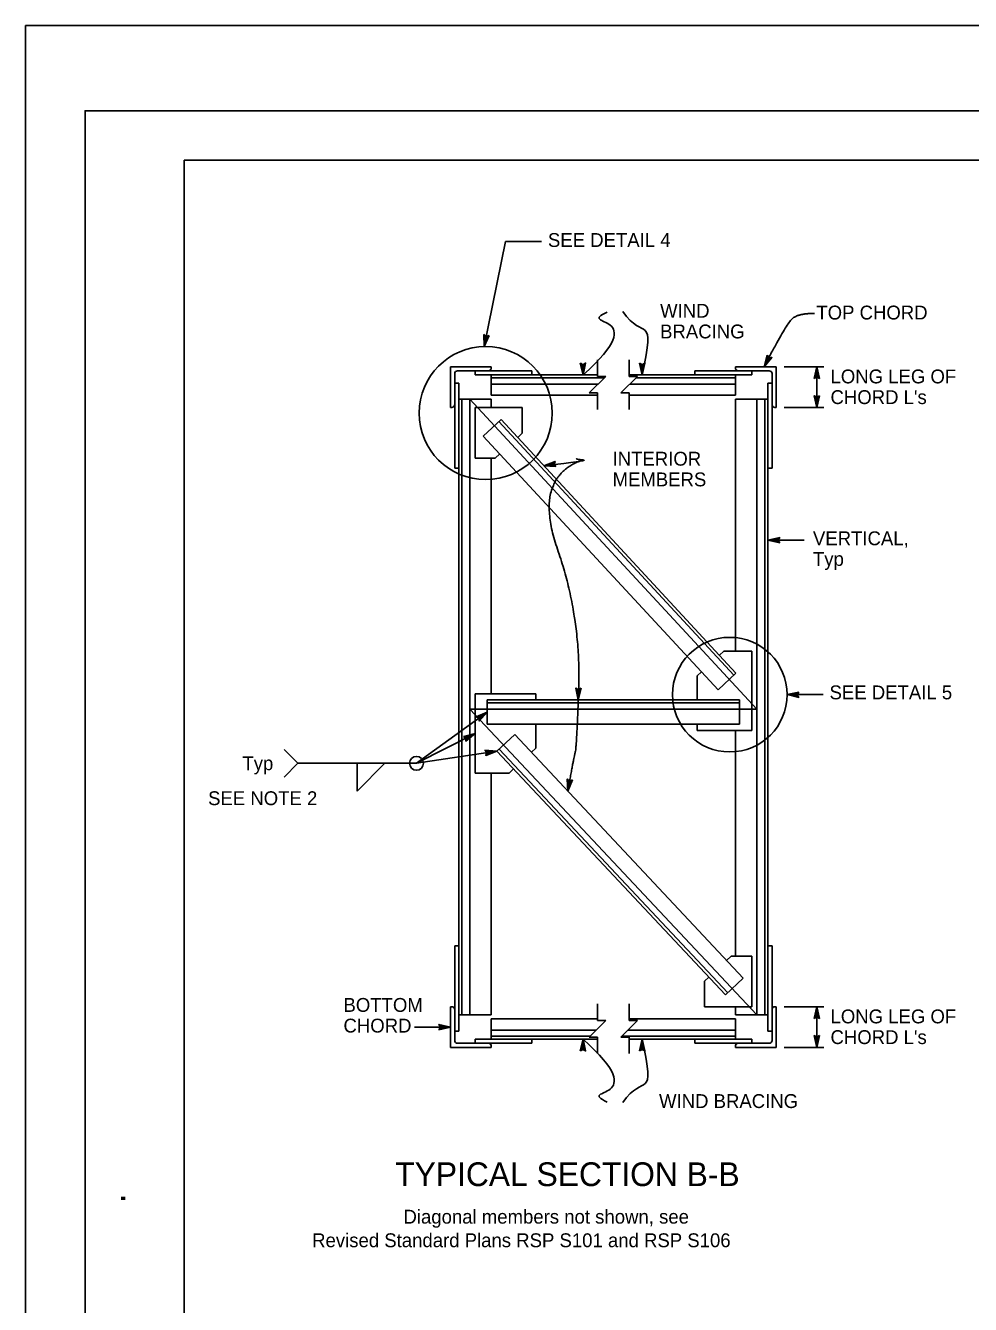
# Model space of a CAD drawing. Extents: x -893 to 867, y -474 to 712.
# Drawn here: x -893 to -416, y 66 to 712 of the extents above; entities that cross this region are included whole.
import ezdxf

# ---------------------------------------------------------------- set-up
doc = ezdxf.new("R2010")
doc.units = 0
for name, color, linetype in [('60 Nongeo Data', 7, 'Continuous'), ('border_PLOTTING-ELEMENTS', 7, 'Continuous'), ('border_rw_22x34_Cut_Lines', 7, 'Continuous'), ('border_SHEET', 7, 'Continuous'), ('border_WITHIN-BORDER-anno', 7, 'Continuous'), ('str_Center-Line-A', 7, 'Continuous'), ('str_Dimensions-A', 7, 'Continuous'), ('str_Misc-Steel-A', 7, 'Continuous'), ('str_Misc-Steel-B', 7, 'Continuous'), ('str_Misc-Steel-C', 7, 'Continuous'), ('str_Misc-Steel-D', 7, 'Continuous'), ('str_Misc-Steel-E', 7, 'Continuous'), ('str_Text-A', 7, 'Continuous')]:
    doc.layers.add(name, color=color, linetype=linetype)

# ---------------------------------------------------------------- blocks, each defined once
blk = doc.blocks.new('AHT')
at = {"layer": '60 Nongeo Data'}
blk.add_lwpolyline([(-5.9055, 1.3189), (0, 0), (-5.9059, -1.3094), (-5.6957, -0.9602), (-1.3693, -0.0035), (-5.6968, 0.9693), (-5.4886, 0.6205), (-2.7193, 0.002), (-5.4858, -0.6114), (-5.2756, -0.2622), (-4.0791, 0.0031), (-5.2799, 0.2713), (-5.1181, 0), (-5.9059, -1.3094), (-5.1181, 0)], close=True, dxfattribs=at)

msp = doc.modelspace()

# ---------------------------------------------------------------- linework, layer by layer
at = {"layer": 'border_PLOTTING-ELEMENTS'}
for points in [[(-893.45, -474.04), (866.55, -474.04), (866.55, 711.96), (-893.45, 711.96)], [(-863.45, -431.04), (836.55, -431.04), (836.55, 668.96), (-863.45, 668.96)]]:
    msp.add_lwpolyline(points, close=True, dxfattribs=at)
at = {"layer": 'border_rw_22x34_Cut_Lines'}
for q in [(836.55, 668.96), (-863.45, -431.04)]:
    msp.add_line((-863.45, 668.96), q, dxfattribs=at)
at = {"layer": 'border_SHEET'}
for q in [(811.55, 643.96), (-813.45, -406.04)]:
    msp.add_line((-813.45, 643.96), q, dxfattribs=at)
at = {"layer": 'str_Center-Line-A'}
for p, q in [((-658.34, 530.92), (-604.37, 530.92)), ((-588.41, 530.92), (-535.11, 530.92)), ((-669.12, 523.22), (-669.12, 212.31)), ((-524.33, 366.77), (-669.12, 523.22)), ((-524.33, 523.22), (-524.33, 212.31)), ((-524.33, 366.77), (-669.12, 366.77)), ((-669.12, 366.77), (-524.33, 212.31)), ((-605.4, 204.6), (-658.34, 204.6)), ((-535.11, 204.6), (-589.44, 204.6))]:
    msp.add_line(p, q, dxfattribs=at)
at = {"layer": 'str_Dimensions-A'}
for p, q in [((-510.54, 539.65), (-490.55, 539.65)), ((-494, 539.65), (-494, 519.11)), ((-510.54, 519.11), (-490.55, 519.11)), ((-500.41, 452.03), (-518.68, 452.03)), ((-696.12, 339.36), (-660.39, 365.23)), ((-696.12, 339.36), (-666.55, 354.44)), ((-696.12, 339.36), (-655.52, 345.51)), ((-510.54, 216.41), (-490.55, 216.41)), ((-494, 216.41), (-494, 195.88)), ((-697.14, 206.14), (-678.87, 206.14)), ((-510.54, 195.88), (-490.55, 195.88))]:
    msp.add_line(p, q, dxfattribs=at)
for points, degree in [([(-612, 535.54), (-575.39, 567.96), (-616.36, 559.6), (-599.83, 567.27)], 3), ([(-582.12, 535.54), (-575.39, 567.96), (-581.5, 552.08), (-591.94, 567.49)], 3), ([(-495.23, 566.59), (-502.69, 566.59), (-509.05, 562.16), (-520.62, 539.65)], 2), ([(-631.76, 489.65), (-599.14, 493.31), (-615.54, 492.18), (-615.55, 493.31)], 3), ([(-614.44, 371.39), (-612.13, 410.71), (-637.58, 483.76), (-612.3, 492.5)], 2), ([(-614.44, 371.39), (-615.36, 346.86), (-616.48, 343.42), (-619.74, 325.35)], 2), ([(-612, 200), (-575.39, 167.58), (-616.36, 175.94), (-599.83, 168.27)], 3), ([(-582.12, 200), (-575.39, 167.58), (-581.5, 183.46), (-591.94, 168.05)], 3)]:
    msp.add_open_spline(points, degree=degree, dxfattribs=at)
at = {"layer": 'str_Misc-Steel-A'}
for p, q in [((-658.34, 535.54), (-604.7, 535.54)), ((-658.34, 535.54), (-658.34, 525.27)), ((-658.34, 534), (-601.29, 534)), ((-588.74, 535.54), (-535.11, 535.54)), ((-585.33, 534), (-535.11, 534)), ((-535.11, 535.54), (-535.11, 525.27)), ((-658.34, 525.27), (-604.7, 525.27)), ((-588.74, 525.27), (-535.11, 525.27)), ((-533.06, 371.39), (-660.39, 371.39)), ((-660.39, 359.07), (-660.39, 371.39)), ((-533.06, 369.85), (-660.39, 369.85)), ((-533.06, 371.39), (-533.06, 359.07)), ((-533.06, 359.07), (-660.39, 359.07)), ((-658.34, 199.98), (-658.34, 210.25)), ((-604.7, 210.25), (-658.34, 210.25)), ((-535.11, 210.25), (-588.74, 210.25)), ((-535.11, 199.98), (-535.11, 210.25)), ((-608.48, 201.52), (-658.34, 201.52)), ((-535.11, 201.52), (-592.52, 201.52)), ((-604.7, 199.98), (-658.34, 199.98)), ((-535.11, 199.98), (-588.74, 199.98))]:
    msp.add_line(p, q, dxfattribs=at)
at = {"layer": 'str_Misc-Steel-B'}
for p, q in [((-666.55, 537.59), (-637.8, 537.59)), ((-666.55, 537.59), (-666.55, 535.54)), ((-637.8, 535.54), (-637.8, 537.59)), ((-555.65, 535.54), (-555.65, 537.59)), ((-526.89, 537.59), (-555.65, 537.59)), ((-526.89, 537.59), (-526.89, 535.54)), ((-676.82, 531.43), (-676.82, 488.43)), ((-674.77, 531.43), (-676.82, 531.43)), ((-674.77, 488.43), (-674.77, 531.43)), ((-666.55, 535.54), (-637.8, 535.54)), ((-526.89, 535.54), (-555.65, 535.54)), ((-518.68, 488.43), (-518.68, 531.43)), ((-518.68, 531.43), (-516.63, 531.43)), ((-516.63, 531.43), (-516.63, 488.43)), ((-666.55, 493.53), (-666.55, 519.11)), ((-642.77, 519.11), (-666.55, 519.11)), ((-642.77, 506.08), (-642.77, 519.11)), ((-642.77, 506.08), (-645.03, 503.99)), ((-656.33, 493.53), (-666.55, 493.53)), ((-654.07, 495.62), (-656.33, 493.53)), ((-676.82, 488.43), (-674.77, 488.43)), ((-516.63, 488.43), (-518.68, 488.43)), ((-540.92, 396.03), (-543.18, 393.94)), ((-540.92, 396.03), (-526.89, 396.03)), ((-526.89, 396.03), (-526.89, 355.99)), ((-552.22, 385.57), (-554.48, 383.48)), ((-554.48, 371.39), (-554.48, 383.48)), ((-635.85, 374.47), (-666.55, 374.47)), ((-666.55, 334.41), (-666.55, 374.47)), ((-635.85, 374.47), (-635.85, 371.39)), ((-635.85, 359.07), (-635.85, 347.05)), ((-554.48, 355.99), (-554.48, 359.07)), ((-554.48, 355.99), (-526.89, 355.99)), ((-635.85, 347.05), (-638.1, 344.94)), ((-647.09, 336.52), (-649.34, 334.41)), ((-649.34, 334.41), (-666.55, 334.41)), ((-676.82, 204.09), (-676.82, 247.09)), ((-676.82, 247.09), (-674.77, 247.09)), ((-674.77, 247.09), (-674.77, 204.09)), ((-518.68, 247.09), (-518.68, 204.09)), ((-516.63, 247.09), (-518.68, 247.09)), ((-516.63, 204.09), (-516.63, 247.09)), ((-539.55, 239.8), (-537.3, 241.91)), ((-537.3, 241.91), (-526.89, 241.91)), ((-526.89, 241.91), (-526.89, 216.41)), ((-550.79, 229.27), (-548.54, 231.38)), ((-550.79, 229.27), (-550.79, 216.41)), ((-550.79, 216.41), (-526.89, 216.41)), ((-674.77, 204.09), (-676.82, 204.09)), ((-518.68, 204.09), (-516.63, 204.09)), ((-666.55, 199.98), (-637.8, 199.98)), ((-666.55, 197.93), (-666.55, 199.98)), ((-666.55, 197.93), (-637.8, 197.93)), ((-637.8, 199.98), (-637.8, 197.93)), ((-555.65, 199.98), (-555.65, 197.93)), ((-526.89, 199.98), (-555.65, 199.98)), ((-526.89, 197.93), (-555.65, 197.93)), ((-526.89, 197.93), (-526.89, 199.98))]:
    msp.add_line(p, q, dxfattribs=at)
at = {"layer": 'str_Misc-Steel-C'}
for p, q in [((-658.34, 523.22), (-674.77, 523.22)), ((-674.77, 523.22), (-674.77, 212.31)), ((-673.23, 523.22), (-673.23, 212.31)), ((-658.34, 519.11), (-658.34, 523.22)), ((-535.11, 523.22), (-518.68, 523.22)), ((-535.11, 523.22), (-535.11, 396.03)), ((-520.22, 523.22), (-520.22, 212.31)), ((-518.68, 523.22), (-518.68, 212.31)), ((-658.34, 374.47), (-658.34, 493.53)), ((-535.11, 355.99), (-535.11, 241.99)), ((-658.34, 212.31), (-658.34, 334.41)), ((-535.11, 216.41), (-535.11, 212.31)), ((-658.34, 212.31), (-674.77, 212.31)), ((-535.11, 212.31), (-518.68, 212.31))]:
    msp.add_line(p, q, dxfattribs=at)
at = {"layer": 'str_Misc-Steel-D'}
for p, q in [((-604.7, 534.78), (-604.7, 543.16)), ((-588.74, 534.78), (-588.74, 543.16)), ((-678.87, 539.65), (-658.34, 539.65)), ((-678.87, 519.11), (-678.87, 539.65)), ((-676.82, 536.15), (-676.82, 520.55)), ((-659.77, 537.59), (-675.38, 537.59)), ((-658.34, 539.65), (-658.34, 539.03)), ((-535.11, 539.03), (-535.11, 539.65)), ((-535.11, 539.65), (-514.57, 539.65)), ((-518.06, 537.59), (-533.67, 537.59)), ((-516.63, 520.55), (-516.63, 536.15)), ((-514.57, 539.65), (-514.57, 519.11)), ((-608.89, 526.39), (-600.51, 534.78)), ((-604.7, 534.78), (-600.51, 534.78)), ((-592.94, 526.39), (-584.55, 534.78)), ((-588.74, 534.78), (-584.55, 534.78)), ((-604.7, 526.39), (-608.89, 526.39)), ((-604.7, 518.01), (-604.7, 526.39)), ((-588.74, 526.39), (-592.94, 526.39)), ((-588.74, 518.01), (-588.74, 526.39)), ((-678.26, 519.11), (-678.87, 519.11)), ((-514.57, 519.11), (-515.19, 519.11)), ((-678.87, 216.41), (-678.87, 195.88)), ((-678.26, 216.41), (-678.87, 216.41)), ((-676.82, 199.37), (-676.82, 214.98)), ((-604.7, 209.49), (-604.7, 217.87)), ((-588.74, 209.49), (-588.74, 217.87)), ((-516.63, 199.37), (-516.63, 214.98)), ((-515.19, 216.41), (-514.57, 216.41)), ((-514.57, 216.41), (-514.57, 195.88)), ((-608.89, 201.11), (-600.51, 209.49)), ((-604.7, 209.49), (-600.51, 209.49)), ((-592.94, 201.11), (-584.55, 209.49)), ((-588.74, 209.49), (-584.55, 209.49)), ((-604.7, 201.11), (-608.89, 201.11)), ((-604.7, 192.72), (-604.7, 201.11)), ((-588.74, 201.11), (-592.94, 201.11)), ((-588.74, 192.72), (-588.74, 201.11)), ((-678.87, 195.88), (-658.34, 195.88)), ((-659.77, 197.93), (-675.38, 197.93)), ((-658.34, 195.88), (-658.34, 196.49)), ((-535.11, 195.88), (-535.11, 196.49)), ((-535.11, 195.88), (-535.11, 196.49)), ((-514.57, 195.88), (-535.11, 195.88)), ((-533.67, 197.93), (-518.06, 197.93))]:
    msp.add_line(p, q, dxfattribs=at)
for centre, start, end in [((-675.38, 536.15), 90, 180), ((-659.77, 539.03), 270, 0), ((-533.67, 539.03), 180, 270), ((-518.06, 536.15), 0, 90), ((-678.26, 520.55), 270, 0), ((-515.19, 520.55), 180, 270), ((-678.26, 214.98), 0, 90), ((-515.19, 214.98), 90, 180), ((-675.38, 199.37), 180, 270), ((-659.77, 196.49), 0, 90), ((-533.67, 196.49), 90, 180), ((-518.06, 199.37), 270, 0)]:
    msp.add_arc(centre, 1.44, start, end, dxfattribs=at)
at = {"layer": 'str_Misc-Steel-E'}
for p, q in [((-653.4, 513.03), (-662.44, 504.66)), ((-535.94, 383.85), (-654.53, 511.99)), ((-534.81, 384.9), (-653.4, 513.03)), ((-543.85, 376.53), (-662.44, 504.66)), ((-534.81, 384.9), (-543.85, 376.53)), ((-646.53, 353.93), (-655.52, 345.51)), ((-646.53, 353.93), (-531.12, 230.81)), ((-655.52, 345.51), (-540.11, 222.39)), ((-654.4, 346.56), (-538.99, 223.44)), ((-540.11, 222.39), (-531.12, 230.81))]:
    msp.add_line(p, q, dxfattribs=at)
at = {"layer": 'str_Text-A'}
for p, q in [((-661.95, 549.83), (-651.25, 602.97)), ((-632.99, 602.97), (-651.25, 602.97)), ((-490.73, 374.03), (-508.99, 374.03)), ((-755.95, 339.36), (-762.95, 346.36)), ((-755.95, 339.36), (-762.95, 332.36)), ((-755.95, 339.36), (-696.12, 339.36)), ((-726.04, 339.36), (-726.04, 325.36)), ((-712.04, 339.36), (-726.04, 325.36))]:
    msp.add_line(p, q, dxfattribs=at)
for centre, radius in [((-661.17, 516.23), 33.61), ((-537.93, 374.03), 28.94), ((-696.12, 339.36), 3.5)]:
    msp.add_circle(centre, radius, dxfattribs=at)

# ---------------------------------------------------------------- block references
at = {"layer": 'str_Dimensions-A'}
for p, xscale, yscale, rotation in [((-661.95, 549.83), 1.0025045775084611, 0.9976268619133593, -101.40774303923875), ((-520.62, 539.65), 1.0025045775084611, -0.9976268619133593, -117.83150343503982), ((-612, 535.54), 1.0025045775084618, -0.9976268619133597, -89.20740467119859), ((-582.12, 535.54), 1.0025045775084618, -0.9976268619133597, -89.20740467119859), ((-494, 539.65), 1.0025045775084613, 0.9976268619133597, 90), ((-494, 519.11), 1.0025045775084613, 0.9976268619133597, -90), ((-631.76, 489.65), 1.0025045775084613, 0.9976268619133595, -171.11333141875983), ((-518.68, 452.03), 1.0025045775084613, 0.9976268619133597, 180), ((-614.44, 371.39), 1.002504577508461, 0.9976268619133595, -91.21931215808597), ((-508.99, 374.03), 1.002504577508461, -0.9976268619133595, 178.88333942140954), ((-660.39, 365.23), 1.0025045775084613, 0.9976268619133595, 35.905094334110025), ((-666.55, 354.44), 1.0025045775084616, 0.9976268619133595, 27.02252859329051), ((-655.52, 345.51), 1.0025045775084616, 0.9976268619133595, 8.611006253842387), ((-619.74, 325.35), 1.0025045775084613, 0.9976268619133597, -100.32286079799614), ((-494, 216.41), 1.0025045775084613, 0.9976268619133597, 90), ((-494, 195.88), 1.0025045775084613, 0.9976268619133597, -90), ((-612, 200), 1.0025045775084618, 0.9976268619133597, 89.20740467119859), ((-582.12, 200), 1.0025045775084618, 0.9976268619133597, 89.20740467119859)]:
    msp.add_blockref('AHT', p, dxfattribs=dict(at, xscale=xscale, yscale=yscale, rotation=rotation))
at = {"layer": 'str_Dimensions-A', "xscale": 1.0025045775084613, "yscale": -0.9976268619133597}
msp.add_blockref('AHT', (-678.87, 206.14), dxfattribs=at)

# ---------------------------------------------------------------- texts
at = {"layer": 'border_WITHIN-BORDER-anno'}
msp.add_text('.', height=13.75, rotation=270, dxfattribs=at).set_placement((-845.31, 122.18))
at = {"layer": 'str_Text-A'}
for s, height, p in [('SEE DETAIL 4', 7, (-629.75, 600.15)), ('WIND', 7, (-573.13, 564.41)), ('TOP CHORD', 7, (-494.26, 563.51)), ('BRACING', 7, (-573.13, 553.96)), ('LONG LEG OF', 7, (-487.1, 531.25)), ("CHORD L's", 7, (-487.1, 520.8)), ('INTERIOR', 7, (-597.12, 489.69)), ('MEMBERS', 7, (-597.12, 479.24)), ('VERTICAL,', 7, (-495.97, 449.5)), ('Typ', 7, (-495.97, 439.05)), ('SEE DETAIL 5', 7, (-487.59, 371.67)), ('Typ', 7, (-784, 335.86)), ('SEE NOTE 2', 7, (-801.32, 318.22)), ('BOTTOM', 7, (-732.97, 213.82)), ('LONG LEG OF', 7, (-487.1, 208.02)), ('CHORD', 7, (-732.97, 203.37)), ("CHORD L's", 7, (-487.1, 197.56)), ('WIND BRACING', 7, (-573.66, 165.26)), ('TYPICAL SECTION B-B', 12, (-706.84, 125.82)), ('Diagonal members not shown, see', 7, (-702.68, 106.86)), ('Revised Standard Plans RSP S101 and RSP S106', 7, (-748.79, 94.96))]:
    msp.add_text(s, height=height, dxfattribs=at).set_placement(p)

doc.saveas('drawing.dxf')
